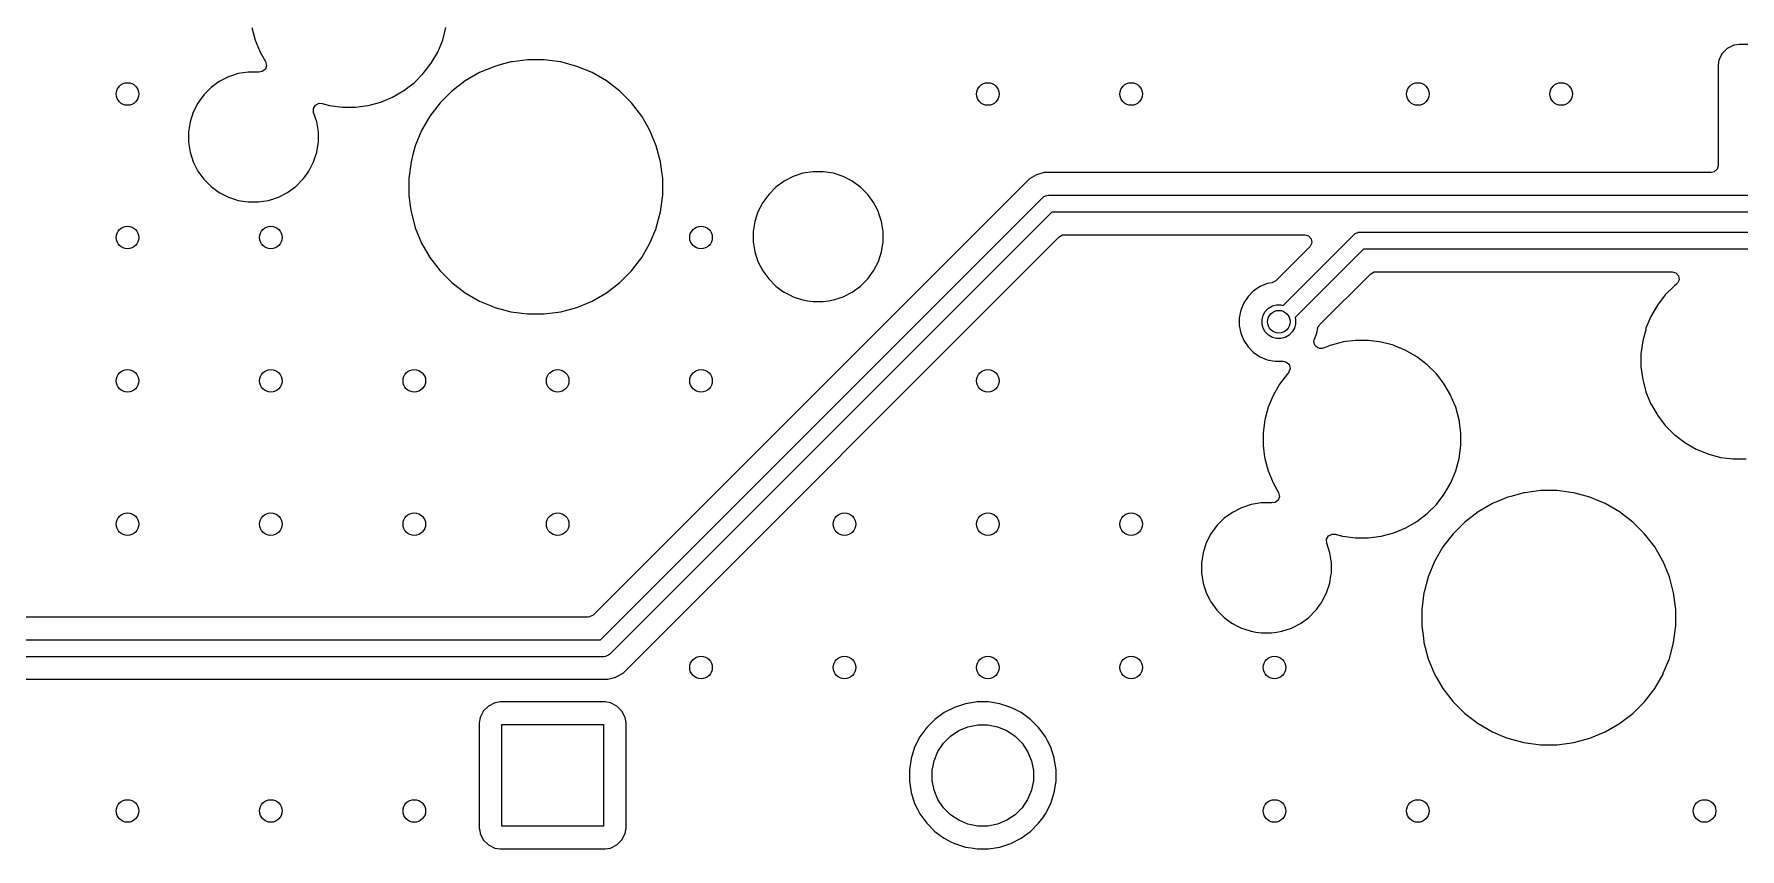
# Model space of a CAD drawing. Extents: x 2.6 to 14.2, y -9.4 to -3.8.
# Drawn here: x 5.118 to 6.308, y -6.357 to -5.789 of the extents above; entities that cross this region are included whole.
import ezdxf

# ---------------------------------------------------------------- set-up
doc = ezdxf.new("R2010")
doc.units = 0
doc.header["$MEASUREMENT"] = 0
doc.layers.add('BLACK', color=7, linetype='CONTINUOUS')

msp = doc.modelspace()

# ---------------------------------------------------------------- linework, layer by layer
at = {"layer": 'BLACK', "linetype": 'CONTINUOUS'}
for p, q in [((5.2699, -5.7842), (5.2722, -5.7929)), ((5.2722, -5.7929), (5.2756, -5.8013)), ((5.3995, -5.8013), (5.403, -5.7929)), ((5.403, -5.7929), (5.4053, -5.7842)), ((5.2756, -5.8013), (5.2756, -5.8013)), ((5.2756, -5.8013), (5.2795, -5.8079)), ((5.395, -5.8091), (5.3995, -5.8013)), ((6.2955, -5.8023), (6.2932, -5.8067)), ((6.299, -5.7987), (6.2955, -5.8023)), ((6.2955, -5.8023), (6.2955, -5.8023)), ((6.3035, -5.7965), (6.299, -5.7987)), ((6.299, -5.7987), (6.299, -5.7987)), ((6.299, -5.7987), (6.299, -5.7987)), ((6.304, -5.7964), (6.3035, -5.7965)), ((6.3072, -5.7959), (6.304, -5.7964)), ((6.3805, -5.7959), (6.3072, -5.7959)), ((5.2604, -5.8163), (5.2536, -5.8185)), ((5.2674, -5.8152), (5.2604, -5.8163)), ((5.2745, -5.8152), (5.2674, -5.8152)), ((5.2674, -5.8152), (5.2674, -5.8152)), ((5.2747, -5.8152), (5.2745, -5.8152)), ((5.2745, -5.8152), (5.2745, -5.8152)), ((5.2771, -5.8149), (5.2747, -5.8152)), ((5.2747, -5.8152), (5.2747, -5.8152)), ((5.2793, -5.8132), (5.2771, -5.8149)), ((5.2802, -5.8106), (5.2793, -5.8132)), ((5.2795, -5.8079), (5.2802, -5.8106)), ((5.3831, -5.8226), (5.3895, -5.8162)), ((5.3895, -5.8162), (5.395, -5.8091)), ((5.3895, -5.8162), (5.3895, -5.8162)), ((5.3895, -5.8162), (5.3895, -5.8162)), ((5.4287, -5.8156), (5.4186, -5.8214)), ((5.4394, -5.8112), (5.4287, -5.8156)), ((5.4287, -5.8156), (5.4287, -5.8156)), ((5.4422, -5.8104), (5.4394, -5.8112)), ((5.4394, -5.8112), (5.4394, -5.8112)), ((5.4506, -5.8081), (5.4422, -5.8104)), ((5.4516, -5.808), (5.4506, -5.8081)), ((5.4621, -5.8066), (5.4516, -5.808)), ((5.4738, -5.8066), (5.4621, -5.8066)), ((5.4621, -5.8066), (5.4621, -5.8066)), ((5.4833, -5.8079), (5.4738, -5.8066)), ((5.4738, -5.8066), (5.4738, -5.8066)), ((5.4853, -5.8081), (5.4833, -5.8079)), ((5.4965, -5.8112), (5.4853, -5.8081)), ((5.5072, -5.8156), (5.4965, -5.8112)), ((5.4965, -5.8112), (5.4965, -5.8112)), ((5.4965, -5.8112), (5.4965, -5.8112)), ((5.5173, -5.8214), (5.5072, -5.8156)), ((5.5072, -5.8156), (5.5072, -5.8156)), ((6.2932, -5.8067), (6.2927, -5.8104)), ((6.2927, -5.8104), (6.2927, -5.8104)), ((6.2927, -5.8104), (6.2927, -5.8104)), ((6.2927, -5.8104), (6.2927, -5.8468)), ((5.2415, -5.826), (5.2364, -5.831)), ((5.2472, -5.8218), (5.2415, -5.826)), ((5.2415, -5.826), (5.2415, -5.826)), ((5.2536, -5.8185), (5.2472, -5.8218)), ((5.2536, -5.8185), (5.2536, -5.8185)), ((5.3681, -5.8327), (5.376, -5.8281)), ((5.376, -5.8281), (5.3831, -5.8226)), ((5.3831, -5.8226), (5.3831, -5.8226)), ((5.3831, -5.8226), (5.3831, -5.8226)), ((5.4094, -5.8285), (5.4012, -5.8367)), ((5.4186, -5.8214), (5.4094, -5.8285)), ((5.4094, -5.8285), (5.4094, -5.8285)), ((5.5265, -5.8285), (5.5173, -5.8214)), ((5.5347, -5.8367), (5.5265, -5.8285)), ((5.5265, -5.8285), (5.5265, -5.8285)), ((5.2322, -5.8368), (5.229, -5.8431)), ((5.2364, -5.831), (5.2322, -5.8368)), ((5.2364, -5.831), (5.2364, -5.831)), ((5.3129, -5.8405), (5.3144, -5.8382)), ((5.313, -5.8433), (5.3129, -5.8405)), ((5.3144, -5.8382), (5.3168, -5.837)), ((5.3168, -5.837), (5.3189, -5.8371)), ((5.3189, -5.8371), (5.3241, -5.8384)), ((5.3241, -5.8384), (5.3331, -5.8396)), ((5.3331, -5.8396), (5.3331, -5.8396)), ((5.3331, -5.8396), (5.3421, -5.8396)), ((5.3421, -5.8396), (5.3511, -5.8384)), ((5.3421, -5.8396), (5.3421, -5.8396)), ((5.3511, -5.8384), (5.3598, -5.8361)), ((5.3598, -5.8361), (5.3681, -5.8327)), ((5.4012, -5.8367), (5.3941, -5.8459)), ((5.4012, -5.8367), (5.4012, -5.8367)), ((5.5418, -5.8459), (5.5347, -5.8367)), ((5.5347, -5.8367), (5.5347, -5.8367)), ((5.2268, -5.8499), (5.2257, -5.8569)), ((5.229, -5.8431), (5.2268, -5.8499)), ((5.229, -5.8431), (5.229, -5.8431)), ((5.3152, -5.8499), (5.313, -5.8433)), ((5.3163, -5.8569), (5.3152, -5.8499)), ((5.3941, -5.8459), (5.3883, -5.856)), ((5.5461, -5.8533), (5.5418, -5.8459)), ((5.5476, -5.856), (5.5461, -5.8533)), ((6.2927, -5.8468), (6.2927, -5.8804)), ((5.2257, -5.8569), (5.2257, -5.8641)), ((5.2257, -5.8641), (5.2268, -5.8711)), ((5.3159, -5.8667), (5.3163, -5.8641)), ((5.3163, -5.8641), (5.3163, -5.8569)), ((5.3883, -5.856), (5.3839, -5.8667)), ((5.3883, -5.856), (5.3883, -5.856)), ((5.552, -5.8667), (5.5476, -5.856)), ((5.2268, -5.8711), (5.229, -5.8779)), ((5.313, -5.8779), (5.3152, -5.8711)), ((5.3152, -5.8711), (5.3159, -5.8667)), ((5.382, -5.8737), (5.3809, -5.8779)), ((5.3839, -5.8667), (5.382, -5.8737)), ((5.3839, -5.8667), (5.3839, -5.8667)), ((5.555, -5.8779), (5.552, -5.8667)), ((5.229, -5.8779), (5.229, -5.8779)), ((5.229, -5.8779), (5.2302, -5.8802)), ((5.2302, -5.8802), (5.232, -5.8838)), ((5.232, -5.8838), (5.2322, -5.8842)), ((5.2322, -5.8842), (5.2364, -5.89)), ((5.3055, -5.89), (5.306, -5.8894)), ((5.306, -5.8894), (5.3082, -5.8864)), ((5.3082, -5.8864), (5.3091, -5.8851)), ((5.3091, -5.8851), (5.3097, -5.8842)), ((5.3097, -5.8842), (5.313, -5.8779)), ((5.3809, -5.8779), (5.3793, -5.8894)), ((5.3793, -5.8894), (5.3793, -5.901)), ((5.3809, -5.8779), (5.3809, -5.8779)), ((5.5559, -5.8848), (5.555, -5.8779)), ((5.5565, -5.8894), (5.5559, -5.8848)), ((5.5565, -5.901), (5.5565, -5.8894)), ((5.5565, -5.8894), (5.5565, -5.8894)), ((5.6475, -5.888), (5.6412, -5.8912)), ((5.6543, -5.8858), (5.6475, -5.888)), ((5.6475, -5.888), (5.6475, -5.888)), ((5.6613, -5.8847), (5.6543, -5.8858)), ((5.6685, -5.8847), (5.6613, -5.8847)), ((5.6613, -5.8847), (5.6613, -5.8847)), ((5.6755, -5.8858), (5.6685, -5.8847)), ((5.6685, -5.8847), (5.6685, -5.8847)), ((5.6823, -5.888), (5.6755, -5.8858)), ((5.6855, -5.8896), (5.6823, -5.888)), ((5.6823, -5.888), (5.6823, -5.888)), ((5.8171, -5.8868), (5.8122, -5.8896)), ((5.8194, -5.8862), (5.8171, -5.8868)), ((5.8226, -5.8853), (5.8194, -5.8862)), ((6.2878, -5.8853), (5.8226, -5.8853)), ((6.2898, -5.8848), (6.2878, -5.8853)), ((6.2919, -5.883), (6.2898, -5.8848)), ((6.2927, -5.8804), (6.2919, -5.883)), ((5.2364, -5.89), (5.2364, -5.89)), ((5.2364, -5.89), (5.2415, -5.8951)), ((5.2415, -5.8951), (5.2415, -5.8951)), ((5.2415, -5.8951), (5.2452, -5.8978)), ((5.2452, -5.8978), (5.2472, -5.8992)), ((5.2472, -5.8992), (5.2504, -5.9009)), ((5.2504, -5.9009), (5.2536, -5.9025)), ((5.2884, -5.9025), (5.2947, -5.8992)), ((5.2947, -5.8992), (5.3005, -5.8951)), ((5.3005, -5.8951), (5.3055, -5.89)), ((5.3055, -5.89), (5.3055, -5.89)), ((5.3055, -5.89), (5.3055, -5.89)), ((5.3793, -5.901), (5.3804, -5.9087)), ((5.8122, -5.8896), (5.5079, -6.1939)), ((5.555, -5.9126), (5.5565, -5.901)), ((5.6304, -5.9005), (5.6262, -5.9062)), ((5.6354, -5.8954), (5.6304, -5.9005)), ((5.6304, -5.9005), (5.6304, -5.9005)), ((5.6412, -5.8912), (5.6354, -5.8954)), ((5.6354, -5.8954), (5.6354, -5.8954)), ((5.6886, -5.8912), (5.6855, -5.8896)), ((5.6944, -5.8954), (5.6886, -5.8912)), ((5.6886, -5.8912), (5.6886, -5.8912)), ((5.6886, -5.8912), (5.6886, -5.8912)), ((5.6995, -5.9005), (5.6944, -5.8954)), ((5.6944, -5.8954), (5.6944, -5.8954)), ((5.7025, -5.9047), (5.6995, -5.9005)), ((5.6995, -5.9005), (5.6995, -5.9005)), ((5.8122, -5.8896), (5.8122, -5.8896)), ((5.8237, -5.9014), (5.8243, -5.9012)), ((5.8243, -5.9012), (5.8255, -5.901)), ((5.8255, -5.901), (8.0414, -5.901)), ((5.2536, -5.9025), (5.2536, -5.9025)), ((5.2536, -5.9025), (5.257, -5.9036)), ((5.257, -5.9036), (5.2604, -5.9047)), ((5.2604, -5.9047), (5.2636, -5.9052)), ((5.2636, -5.9052), (5.2674, -5.9058)), ((5.2674, -5.9058), (5.2674, -5.9058)), ((5.2674, -5.9058), (5.2745, -5.9058)), ((5.2745, -5.9058), (5.278, -5.9053)), ((5.278, -5.9053), (5.2816, -5.9047)), ((5.2816, -5.9047), (5.2884, -5.9025)), ((5.3804, -5.9087), (5.3809, -5.9126)), ((5.3809, -5.9126), (5.3838, -5.9237)), ((5.513, -6.2111), (5.8213, -5.9028)), ((5.8279, -5.9129), (5.5196, -6.2212)), ((5.552, -5.9238), (5.555, -5.9126)), ((5.6229, -5.9126), (5.6207, -5.9194)), ((5.6262, -5.9062), (5.6229, -5.9126)), ((5.6229, -5.9126), (5.6229, -5.9126)), ((5.7036, -5.9062), (5.7025, -5.9047)), ((5.7046, -5.9082), (5.7036, -5.9062)), ((5.7069, -5.9126), (5.7046, -5.9082)), ((5.7073, -5.9138), (5.7069, -5.9126)), ((5.7069, -5.9126), (5.7069, -5.9126)), ((5.8213, -5.9028), (5.8222, -5.902)), ((5.8222, -5.902), (5.8237, -5.9014)), ((8.0438, -5.9129), (5.8279, -5.9129)), ((5.3838, -5.9237), (5.3839, -5.9238)), ((5.3839, -5.9238), (5.3839, -5.9238)), ((5.3839, -5.9238), (5.3883, -5.9345)), ((5.5509, -5.9264), (5.5518, -5.9243)), ((5.5518, -5.9243), (5.552, -5.9238)), ((5.5518, -5.9243), (5.5518, -5.9243)), ((5.552, -5.9238), (5.552, -5.9238)), ((5.552, -5.9238), (5.552, -5.9238)), ((5.6207, -5.9194), (5.6196, -5.9264)), ((5.7091, -5.9194), (5.7073, -5.9138)), ((5.7093, -5.9209), (5.7091, -5.9194)), ((5.7102, -5.9264), (5.7093, -5.9209)), ((5.3883, -5.9345), (5.3883, -5.9345)), ((5.3883, -5.9345), (5.3941, -5.9446)), ((5.5288, -6.2343), (5.833, -5.9301)), ((5.5418, -5.9446), (5.5476, -5.9345)), ((5.5476, -5.9345), (5.5484, -5.9325)), ((5.5484, -5.9325), (5.5509, -5.9264)), ((5.6196, -5.9264), (5.6196, -5.9335)), ((5.6196, -5.9335), (5.6207, -5.9406)), ((5.7091, -5.9406), (5.7099, -5.9353)), ((5.7099, -5.9353), (5.7102, -5.9335)), ((5.7102, -5.9335), (5.7102, -5.9264)), ((5.833, -5.9301), (5.8354, -5.9287)), ((5.8354, -5.9287), (5.8365, -5.9286)), ((5.8365, -5.9286), (6.0044, -5.9286)), ((6.0078, -5.937), (5.9841, -5.9607)), ((5.9892, -5.9779), (6.0385, -5.9286)), ((6.0044, -5.9286), (6.007, -5.9294)), ((6.007, -5.9294), (6.0088, -5.9315)), ((6.0081, -5.9367), (6.0078, -5.937)), ((6.0092, -5.9342), (6.0081, -5.9367)), ((6.0088, -5.9315), (6.0092, -5.9342)), ((6.0385, -5.9286), (6.0394, -5.9278)), ((6.0394, -5.9278), (6.0409, -5.9272)), ((6.0409, -5.9272), (6.0416, -5.9269)), ((6.0416, -5.9269), (6.0427, -5.9268)), ((6.0427, -5.9268), (6.5832, -5.9268)), ((5.3941, -5.9446), (5.4012, -5.9538)), ((5.5347, -5.9538), (5.5418, -5.9446)), ((5.6207, -5.9406), (5.6229, -5.9474)), ((5.6229, -5.9474), (5.6229, -5.9474)), ((5.6229, -5.9474), (5.6262, -5.9537)), ((5.7036, -5.9537), (5.7069, -5.9474)), ((5.7069, -5.9474), (5.7091, -5.9406)), ((6.0452, -5.9386), (5.9975, -5.9863)), ((6.5801, -5.9386), (6.0452, -5.9386)), ((5.4012, -5.9538), (5.4012, -5.9538)), ((5.4012, -5.9538), (5.4094, -5.962)), ((5.5265, -5.962), (5.5347, -5.9538)), ((5.6262, -5.9537), (5.6304, -5.9595)), ((5.6304, -5.9595), (5.6304, -5.9595)), ((5.6304, -5.9595), (5.6354, -5.9645)), ((5.6944, -5.9645), (5.6995, -5.9595)), ((5.6995, -5.9595), (5.7036, -5.9537)), ((5.9841, -5.9607), (5.9817, -5.962)), ((6.0147, -5.9914), (6.0503, -5.9558)), ((6.0503, -5.9558), (6.0527, -5.9545)), ((6.0527, -5.9545), (6.0537, -5.9544)), ((6.0537, -5.9544), (6.2606, -5.9544)), ((6.2606, -5.9544), (6.2632, -5.9552)), ((6.2632, -5.9552), (6.265, -5.9573)), ((6.2654, -5.96), (6.2643, -5.9625)), ((6.265, -5.9573), (6.2654, -5.96)), ((5.4094, -5.962), (5.4094, -5.962)), ((5.4094, -5.962), (5.4186, -5.9691)), ((5.4186, -5.9691), (5.4287, -5.9749)), ((5.5072, -5.9749), (5.5173, -5.9691)), ((5.5173, -5.9691), (5.5265, -5.962)), ((5.6354, -5.9645), (5.6354, -5.9645)), ((5.6354, -5.9645), (5.6401, -5.9679)), ((5.6401, -5.9679), (5.6412, -5.9687)), ((5.6412, -5.9687), (5.6453, -5.9708)), ((5.6453, -5.9708), (5.6475, -5.9719)), ((5.6475, -5.9719), (5.6475, -5.9719)), ((5.6475, -5.9719), (5.6496, -5.9726)), ((5.6496, -5.9726), (5.6543, -5.9741)), ((5.6755, -5.9741), (5.6823, -5.9719)), ((5.6823, -5.9719), (5.6886, -5.9687)), ((5.6886, -5.9687), (5.6944, -5.9645)), ((5.9648, -5.9717), (5.9617, -5.9762)), ((5.9686, -5.9678), (5.9648, -5.9717)), ((5.9648, -5.9717), (5.9648, -5.9717)), ((5.9731, -5.9648), (5.9686, -5.9678)), ((5.9686, -5.9678), (5.9686, -5.9678)), ((5.9781, -5.9627), (5.9731, -5.9648)), ((5.9731, -5.9648), (5.9731, -5.9648)), ((5.9816, -5.9621), (5.9781, -5.9627)), ((5.9781, -5.9627), (5.9781, -5.9627)), ((5.9817, -5.962), (5.9816, -5.9621)), ((6.2558, -5.9706), (6.2503, -5.9778)), ((6.2622, -5.9642), (6.2558, -5.9706)), ((6.2636, -5.9632), (6.2622, -5.9642)), ((6.2643, -5.9625), (6.2636, -5.9632)), ((5.4287, -5.9749), (5.4287, -5.9749)), ((5.4287, -5.9749), (5.4287, -5.9749)), ((5.4287, -5.9749), (5.4356, -5.9778)), ((5.4356, -5.9778), (5.4388, -5.9791)), ((5.4388, -5.9791), (5.4394, -5.9793)), ((5.4394, -5.9793), (5.4506, -5.9823)), ((5.4506, -5.9823), (5.4621, -5.9838)), ((5.4621, -5.9838), (5.4621, -5.9838)), ((5.4621, -5.9838), (5.4738, -5.9838)), ((5.4738, -5.9838), (5.4853, -5.9823)), ((5.4738, -5.9838), (5.4738, -5.9838)), ((5.4853, -5.9823), (5.4965, -5.9793)), ((5.4965, -5.9793), (5.5072, -5.9749)), ((5.6543, -5.9741), (5.6576, -5.9747)), ((5.6576, -5.9747), (5.6613, -5.9753)), ((5.6613, -5.9753), (5.6613, -5.9753)), ((5.6613, -5.9753), (5.6685, -5.9753)), ((5.6685, -5.9753), (5.6721, -5.9747)), ((5.6721, -5.9747), (5.6755, -5.9741)), ((5.9597, -5.9812), (5.9586, -5.9865)), ((5.9617, -5.9762), (5.9597, -5.9812)), ((5.9597, -5.9812), (5.9597, -5.9812)), ((5.9617, -5.9762), (5.9617, -5.9762)), ((5.9753, -5.9847), (5.9768, -5.9821)), ((5.9768, -5.9821), (5.979, -5.9799)), ((5.979, -5.9799), (5.9817, -5.9783)), ((5.9817, -5.9783), (5.9846, -5.9775)), ((5.9846, -5.9775), (5.9877, -5.9775)), ((5.9877, -5.9775), (5.9892, -5.9779)), ((6.2503, -5.9778), (6.2458, -5.9856)), ((5.9586, -5.9865), (5.9586, -5.9865)), ((5.9586, -5.9865), (5.9586, -5.992)), ((5.9586, -5.992), (5.9586, -5.992)), ((5.9586, -5.992), (5.9586, -5.992)), ((5.9586, -5.992), (5.9597, -5.9973)), ((5.9745, -5.9877), (5.9753, -5.9847)), ((5.9745, -5.9908), (5.9745, -5.9877)), ((5.9753, -5.9938), (5.9745, -5.9908)), ((5.9768, -5.9964), (5.9753, -5.9938)), ((5.979, -5.9986), (5.9768, -5.9964)), ((5.9956, -5.9964), (5.9934, -5.9986)), ((5.9971, -5.9938), (5.9956, -5.9964)), ((5.9979, -5.9908), (5.9971, -5.9938)), ((5.9975, -5.9863), (5.9979, -5.9877)), ((5.9979, -5.9877), (5.9979, -5.9908)), ((6.0127, -5.9973), (6.0134, -5.9936)), ((6.0134, -5.9936), (6.0135, -5.9934)), ((6.0135, -5.9934), (6.0141, -5.9924)), ((6.0141, -5.9924), (6.0147, -5.9914)), ((6.0147, -5.9914), (6.0147, -5.9914)), ((6.2421, -5.995), (6.24, -6.0026)), ((6.2423, -5.9939), (6.2421, -5.995)), ((6.2458, -5.9856), (6.2423, -5.9939)), ((6.2458, -5.9856), (6.2458, -5.9856)), ((5.9597, -5.9973), (5.9597, -5.9973)), ((5.9597, -5.9973), (5.9617, -6.0023)), ((5.9617, -6.0023), (5.9617, -6.0023)), ((5.9617, -6.0023), (5.9648, -6.0068)), ((5.9648, -6.0068), (5.9648, -6.0068)), ((5.9648, -6.0068), (5.9686, -6.0107)), ((5.9817, -6.0002), (5.979, -5.9986)), ((5.9846, -6.001), (5.9817, -6.0002)), ((5.9877, -6.001), (5.9846, -6.001)), ((5.9907, -6.0002), (5.9877, -6.001)), ((5.9934, -5.9986), (5.9907, -6.0002)), ((6.0107, -6.0031), (6.0109, -6.0021)), ((6.0108, -6.0037), (6.0107, -6.0031)), ((6.0108, -6.0044), (6.0108, -6.0037)), ((6.0112, -6.005), (6.0108, -6.0044)), ((6.0109, -6.0017), (6.011, -6.0015)), ((6.0109, -6.0021), (6.0109, -6.0017)), ((6.011, -6.0015), (6.0127, -5.9973)), ((6.0114, -6.0057), (6.0112, -6.005)), ((6.0119, -6.0062), (6.0114, -6.0057)), ((6.0122, -6.0067), (6.0119, -6.0062)), ((6.0129, -6.0071), (6.0122, -6.0067)), ((6.0134, -6.0076), (6.0129, -6.0071)), ((6.0141, -6.0077), (6.0134, -6.0076)), ((6.0147, -6.008), (6.0141, -6.0077)), ((6.0154, -6.0079), (6.0147, -6.008)), ((6.0162, -6.008), (6.0154, -6.0079)), ((6.0168, -6.0078), (6.0162, -6.008)), ((6.0174, -6.0077), (6.0168, -6.0078)), ((6.022, -6.0058), (6.0174, -6.0077)), ((6.0287, -6.004), (6.022, -6.0058)), ((6.022, -6.0058), (6.022, -6.0058)), ((6.0307, -6.0035), (6.0287, -6.004)), ((6.0311, -6.0034), (6.0307, -6.0035)), ((6.0397, -6.0023), (6.0311, -6.0034)), ((6.0487, -6.0023), (6.0397, -6.0023)), ((6.0397, -6.0023), (6.0397, -6.0023)), ((6.0561, -6.0033), (6.0487, -6.0023)), ((6.0487, -6.0023), (6.0487, -6.0023)), ((6.0576, -6.0035), (6.0561, -6.0033)), ((6.0661, -6.0057), (6.0576, -6.0035)), ((6.0664, -6.0058), (6.0661, -6.0057)), ((6.0747, -6.0093), (6.0664, -6.0058)), ((6.24, -6.0027), (6.2388, -6.0116)), ((6.24, -6.0026), (6.24, -6.0027)), ((6.24, -6.0027), (6.24, -6.0027)), ((5.9686, -6.0107), (5.9686, -6.0107)), ((5.9686, -6.0107), (5.9731, -6.0137)), ((5.9731, -6.0137), (5.9731, -6.0137)), ((5.9731, -6.0137), (5.9781, -6.0158)), ((5.9781, -6.0158), (5.9781, -6.0158)), ((5.9781, -6.0158), (5.9781, -6.0158)), ((5.9781, -6.0158), (5.9781, -6.0158)), ((5.9781, -6.0158), (5.9835, -6.0168)), ((5.9835, -6.0168), (5.9891, -6.0168)), ((5.9891, -6.0168), (5.9891, -6.0169)), ((5.9891, -6.0169), (5.9915, -6.0174)), ((5.9915, -6.0174), (5.9935, -6.0192)), ((5.9935, -6.0192), (5.9942, -6.0219)), ((6.0825, -6.0138), (6.0747, -6.0093)), ((6.0747, -6.0093), (6.0747, -6.0093)), ((6.0897, -6.0193), (6.0825, -6.0138)), ((6.0961, -6.0257), (6.0897, -6.0193)), ((6.0897, -6.0193), (6.0897, -6.0193)), ((6.2388, -6.0116), (6.2388, -6.0206)), ((5.9922, -6.0257), (5.9867, -6.0328)), ((5.9928, -6.0252), (5.9922, -6.0257)), ((5.9922, -6.0257), (5.9922, -6.0257)), ((5.9933, -6.0245), (5.9928, -6.0252)), ((5.9942, -6.0219), (5.9933, -6.0245)), ((6.0971, -6.0269), (6.0961, -6.0257)), ((6.0961, -6.0257), (6.0961, -6.0257)), ((6.0961, -6.0257), (6.0961, -6.0257)), ((6.1016, -6.0328), (6.0971, -6.0269)), ((6.2388, -6.0206), (6.2396, -6.0269)), ((6.2396, -6.0269), (6.24, -6.0296)), ((6.24, -6.0296), (6.2407, -6.0323)), ((5.9822, -6.0407), (5.9788, -6.049)), ((5.9867, -6.0328), (5.9822, -6.0407)), ((5.9822, -6.0407), (5.9822, -6.0407)), ((6.1061, -6.0407), (6.1016, -6.0328)), ((6.1016, -6.0328), (6.1016, -6.0328)), ((6.1016, -6.0328), (6.1016, -6.0328)), ((6.1065, -6.0416), (6.1061, -6.0407)), ((6.1061, -6.0407), (6.1061, -6.0407)), ((6.1061, -6.0407), (6.1061, -6.0407)), ((6.1096, -6.049), (6.1065, -6.0416)), ((6.2407, -6.0323), (6.2423, -6.0383)), ((6.2423, -6.0383), (6.2458, -6.0467)), ((5.9781, -6.0514), (5.9767, -6.0569)), ((5.9788, -6.049), (5.9781, -6.0514)), ((6.1119, -6.0577), (6.1096, -6.049)), ((6.2458, -6.0467), (6.2458, -6.0467)), ((6.2458, -6.0467), (6.2459, -6.0468)), ((6.2459, -6.0468), (6.25, -6.054)), ((6.25, -6.054), (6.2503, -6.0545)), ((6.2503, -6.0545), (6.2558, -6.0617)), ((5.9764, -6.0577), (5.9753, -6.0667)), ((5.9753, -6.0667), (5.9753, -6.0757)), ((5.9767, -6.0569), (5.9764, -6.0577)), ((5.9764, -6.0577), (5.9764, -6.0577)), ((6.1131, -6.0667), (6.1119, -6.0577)), ((6.1131, -6.0757), (6.1131, -6.0667)), ((6.2558, -6.0617), (6.2558, -6.0617)), ((6.2558, -6.0617), (6.2622, -6.0681)), ((5.9753, -6.0757), (5.9761, -6.0819)), ((6.1119, -6.0847), (6.1131, -6.0757)), ((6.2622, -6.0681), (6.2622, -6.0681)), ((6.2622, -6.0681), (6.2622, -6.0681)), ((6.2622, -6.0681), (6.2626, -6.0684)), ((6.2626, -6.0684), (6.2694, -6.0736)), ((6.2694, -6.0736), (6.2694, -6.0736)), ((6.2694, -6.0736), (6.2694, -6.0736)), ((6.2694, -6.0736), (6.2772, -6.0781)), ((6.2772, -6.0781), (6.2772, -6.0781)), ((6.2772, -6.0781), (6.2772, -6.0781)), ((6.2772, -6.0781), (6.2804, -6.0794)), ((6.2804, -6.0794), (6.2855, -6.0815)), ((5.9761, -6.0819), (5.9764, -6.0847)), ((5.9764, -6.0847), (5.9787, -6.0932)), ((6.1096, -6.0934), (6.1119, -6.0847)), ((6.2855, -6.0815), (6.2943, -6.0839)), ((6.2943, -6.0839), (6.3032, -6.085)), ((6.3032, -6.085), (6.3032, -6.085)), ((6.3032, -6.085), (6.3123, -6.085)), ((5.9787, -6.0932), (5.9788, -6.0934)), ((5.9788, -6.0934), (5.9822, -6.1017)), ((5.9822, -6.1017), (5.9822, -6.1017)), ((5.9822, -6.1017), (5.9861, -6.1084)), ((6.1016, -6.1096), (6.1061, -6.1017)), ((6.1061, -6.1017), (6.1096, -6.0934)), ((5.9837, -6.1154), (5.9813, -6.1157)), ((5.9858, -6.1137), (5.9837, -6.1154)), ((5.9867, -6.1111), (5.9858, -6.1137)), ((5.9861, -6.1084), (5.9867, -6.1111)), ((6.0961, -6.1167), (6.1016, -6.1096)), ((6.146, -6.1116), (6.1353, -6.1161)), ((6.148, -6.1111), (6.146, -6.1116)), ((6.146, -6.1116), (6.146, -6.1116)), ((6.1572, -6.1086), (6.148, -6.1111)), ((6.1578, -6.1086), (6.1572, -6.1086)), ((6.1687, -6.1071), (6.1578, -6.1086)), ((6.1803, -6.1071), (6.1687, -6.1071)), ((6.1687, -6.1071), (6.1687, -6.1071)), ((6.1899, -6.1084), (6.1803, -6.1071)), ((6.1803, -6.1071), (6.1803, -6.1071)), ((6.1919, -6.1086), (6.1899, -6.1084)), ((6.2031, -6.1116), (6.1919, -6.1086)), ((6.2138, -6.1161), (6.2031, -6.1116)), ((6.2031, -6.1116), (6.2031, -6.1116)), ((6.2031, -6.1116), (6.2031, -6.1116)), ((5.9481, -6.1264), (5.943, -6.1315)), ((5.9538, -6.1223), (5.9481, -6.1264)), ((5.9481, -6.1264), (5.9481, -6.1264)), ((5.9602, -6.119), (5.9538, -6.1223)), ((5.967, -6.1168), (5.9602, -6.119)), ((5.9602, -6.119), (5.9602, -6.119)), ((5.974, -6.1157), (5.967, -6.1168)), ((5.9811, -6.1157), (5.974, -6.1157)), ((5.974, -6.1157), (5.974, -6.1157)), ((5.9813, -6.1157), (5.9811, -6.1157)), ((5.9811, -6.1157), (5.9811, -6.1157)), ((5.9813, -6.1157), (5.9813, -6.1157)), ((6.0825, -6.1286), (6.0897, -6.1231)), ((6.0897, -6.1231), (6.0961, -6.1167)), ((6.0897, -6.1231), (6.0897, -6.1231)), ((6.0897, -6.1231), (6.0897, -6.1231)), ((6.0961, -6.1167), (6.0961, -6.1167)), ((6.0961, -6.1167), (6.0961, -6.1167)), ((6.1252, -6.1219), (6.116, -6.129)), ((6.1353, -6.1161), (6.1252, -6.1219)), ((6.1353, -6.1161), (6.1353, -6.1161)), ((6.2239, -6.1219), (6.2138, -6.1161)), ((6.2138, -6.1161), (6.2138, -6.1161)), ((6.2331, -6.129), (6.2239, -6.1219)), ((5.9388, -6.1373), (5.9356, -6.1436)), ((5.943, -6.1315), (5.9388, -6.1373)), ((5.943, -6.1315), (5.943, -6.1315)), ((6.0195, -6.141), (6.0209, -6.1387)), ((6.0209, -6.1387), (6.0234, -6.1375)), ((6.0234, -6.1375), (6.0255, -6.1375)), ((6.0255, -6.1375), (6.0307, -6.1389)), ((6.0307, -6.1389), (6.0397, -6.1401)), ((6.0487, -6.1401), (6.0576, -6.1389)), ((6.0576, -6.1389), (6.0664, -6.1366)), ((6.0664, -6.1366), (6.0747, -6.1331)), ((6.0747, -6.1331), (6.0825, -6.1286)), ((6.1078, -6.1372), (6.1007, -6.1464)), ((6.116, -6.129), (6.1078, -6.1372)), ((6.1078, -6.1372), (6.1078, -6.1372)), ((6.116, -6.129), (6.116, -6.129)), ((6.2413, -6.1372), (6.2331, -6.129)), ((6.2331, -6.129), (6.2331, -6.129)), ((6.2484, -6.1464), (6.2413, -6.1372)), ((6.2413, -6.1372), (6.2413, -6.1372)), ((5.9334, -6.1504), (5.9323, -6.1574)), ((5.9356, -6.1436), (5.9334, -6.1504)), ((5.9356, -6.1436), (5.9356, -6.1436)), ((6.0196, -6.1438), (6.0195, -6.141)), ((6.0217, -6.1504), (6.0196, -6.1438)), ((6.0229, -6.1574), (6.0217, -6.1504)), ((6.0397, -6.1401), (6.0397, -6.1401)), ((6.0397, -6.1401), (6.0487, -6.1401)), ((6.0487, -6.1401), (6.0487, -6.1401)), ((6.1007, -6.1464), (6.0949, -6.1565)), ((6.2538, -6.1558), (6.2484, -6.1464)), ((5.9323, -6.1574), (5.9323, -6.1646)), ((6.0229, -6.1646), (6.0229, -6.1574)), ((6.0949, -6.1565), (6.0904, -6.1672)), ((6.0949, -6.1565), (6.0949, -6.1565)), ((6.2542, -6.1565), (6.2538, -6.1558)), ((6.2586, -6.1672), (6.2542, -6.1565)), ((5.9323, -6.1646), (5.9334, -6.1716)), ((5.9334, -6.1716), (5.9356, -6.1784)), ((6.0195, -6.1784), (6.0217, -6.1716)), ((6.0217, -6.1716), (6.0225, -6.1666)), ((6.0225, -6.1666), (6.0229, -6.1646)), ((6.0904, -6.1672), (6.0875, -6.178)), ((6.0904, -6.1672), (6.0904, -6.1672)), ((6.2616, -6.1784), (6.2586, -6.1672)), ((5.9356, -6.1784), (5.9356, -6.1784)), ((5.9356, -6.1784), (5.9378, -6.1827)), ((5.9378, -6.1827), (5.9388, -6.1847)), ((5.9388, -6.1847), (5.9388, -6.1847)), ((5.9388, -6.1847), (5.943, -6.1905)), ((6.0125, -6.1899), (6.0147, -6.1869)), ((6.0147, -6.1869), (6.0157, -6.1856)), ((6.0157, -6.1856), (6.0163, -6.1847)), ((6.0163, -6.1847), (6.0195, -6.1784)), ((6.0874, -6.1784), (6.0859, -6.1899)), ((6.0875, -6.178), (6.0874, -6.1784)), ((6.0874, -6.1784), (6.0874, -6.1784)), ((6.2631, -6.1899), (6.2616, -6.1784)), ((5.5044, -6.1953), (4.6469, -6.1953)), ((5.5055, -6.1952), (5.5044, -6.1953)), ((5.5079, -6.1939), (5.5055, -6.1952)), ((5.943, -6.1905), (5.943, -6.1905)), ((5.943, -6.1905), (5.9481, -6.1955)), ((5.9481, -6.1955), (5.9481, -6.1955)), ((5.9481, -6.1955), (5.9528, -6.199)), ((6.0013, -6.1997), (6.0071, -6.1955)), ((6.0071, -6.1955), (6.0121, -6.1905)), ((6.0121, -6.1905), (6.0125, -6.1899)), ((6.0121, -6.1905), (6.0121, -6.1905)), ((6.0121, -6.1905), (6.0121, -6.1905)), ((6.0859, -6.1899), (6.0859, -6.2015)), ((6.2631, -6.2015), (6.2631, -6.1899)), ((5.9528, -6.199), (5.9538, -6.1997)), ((5.9538, -6.1997), (5.957, -6.2014)), ((5.957, -6.2014), (5.9602, -6.203)), ((5.9602, -6.203), (5.9602, -6.203)), ((5.9602, -6.203), (5.9624, -6.2037)), ((5.9624, -6.2037), (5.967, -6.2052)), ((5.967, -6.2052), (5.9702, -6.2057)), ((5.9702, -6.2057), (5.974, -6.2063)), ((5.974, -6.2063), (5.974, -6.2063)), ((5.974, -6.2063), (5.9811, -6.2063)), ((5.9811, -6.2063), (5.9845, -6.2058)), ((5.9845, -6.2058), (5.9882, -6.2052)), ((5.9882, -6.2052), (5.995, -6.203)), ((5.995, -6.203), (6.0013, -6.1997)), ((6.0859, -6.2015), (6.0871, -6.2101)), ((6.0871, -6.2101), (6.0874, -6.2131)), ((6.2616, -6.2131), (6.2631, -6.2015)), ((4.0882, -6.2111), (5.513, -6.2111)), ((5.5175, -6.2224), (5.5166, -6.2228)), ((5.5187, -6.2219), (5.5175, -6.2224)), ((5.5196, -6.2212), (5.5187, -6.2219)), ((6.0874, -6.2131), (6.0904, -6.2243)), ((6.2586, -6.2243), (6.2616, -6.2131)), ((5.5154, -6.2229), (4.0907, -6.2229)), ((5.5166, -6.2228), (5.5154, -6.2229)), ((5.524, -6.237), (5.5288, -6.2343)), ((6.0904, -6.2243), (6.0904, -6.2243)), ((6.0904, -6.2243), (6.0949, -6.235)), ((6.2542, -6.235), (6.2544, -6.2344)), ((6.2544, -6.2344), (6.2575, -6.2269)), ((6.2575, -6.2269), (6.2584, -6.2248)), ((6.2584, -6.2248), (6.2586, -6.2243)), ((6.2584, -6.2248), (6.2584, -6.2248)), ((6.2584, -6.2248), (6.2584, -6.2248)), ((4.0992, -6.2387), (5.5183, -6.2387)), ((5.5183, -6.2387), (5.5238, -6.2372)), ((5.5183, -6.2387), (5.5183, -6.2387)), ((5.5183, -6.2387), (5.5183, -6.2387)), ((5.5238, -6.2372), (5.524, -6.237)), ((6.0949, -6.235), (6.0949, -6.235)), ((6.0949, -6.235), (6.1007, -6.2451)), ((6.1007, -6.2451), (6.1078, -6.2543)), ((6.2413, -6.2543), (6.2484, -6.2451)), ((6.2484, -6.2451), (6.2542, -6.235)), ((5.4349, -6.2574), (5.4313, -6.2609)), ((5.4393, -6.2551), (5.4349, -6.2574)), ((5.4349, -6.2574), (5.4349, -6.2574)), ((5.4349, -6.2574), (5.4349, -6.2574)), ((5.4398, -6.255), (5.4393, -6.2551)), ((5.443, -6.2545), (5.4398, -6.255)), ((5.5164, -6.2545), (5.443, -6.2545)), ((5.5201, -6.2551), (5.5164, -6.2545)), ((5.5205, -6.2553), (5.5201, -6.2551)), ((5.5245, -6.2574), (5.5205, -6.2553)), ((5.528, -6.2609), (5.5245, -6.2574)), ((5.5245, -6.2574), (5.5245, -6.2574)), ((5.5245, -6.2574), (5.5245, -6.2574)), ((5.76, -6.2583), (5.7529, -6.2619)), ((5.7677, -6.2558), (5.76, -6.2583)), ((5.7747, -6.2547), (5.7677, -6.2558)), ((5.7757, -6.2545), (5.7747, -6.2547)), ((5.7837, -6.2545), (5.7757, -6.2545)), ((5.7848, -6.2547), (5.7837, -6.2545)), ((5.7917, -6.2558), (5.7848, -6.2547)), ((5.7993, -6.2583), (5.7917, -6.2558)), ((5.8037, -6.2605), (5.7993, -6.2583)), ((6.1078, -6.2543), (6.1078, -6.2543)), ((6.1078, -6.2543), (6.116, -6.2625)), ((6.2331, -6.2625), (6.2413, -6.2543)), ((5.4291, -6.2654), (5.4285, -6.2691)), ((5.4285, -6.2691), (5.4285, -6.3424)), ((5.4311, -6.2615), (5.4291, -6.2654)), ((5.4313, -6.2609), (5.4311, -6.2615)), ((5.4313, -6.2609), (5.4313, -6.2609)), ((5.4313, -6.2609), (5.4313, -6.2609)), ((5.5303, -6.2654), (5.528, -6.2609)), ((5.528, -6.2609), (5.528, -6.2609)), ((5.528, -6.2609), (5.528, -6.2609)), ((5.5309, -6.2691), (5.5303, -6.2654)), ((5.5309, -6.3017), (5.5309, -6.2691)), ((5.7463, -6.2667), (5.7406, -6.2724)), ((5.7529, -6.2619), (5.7463, -6.2667)), ((5.8065, -6.2619), (5.8037, -6.2605)), ((5.813, -6.2667), (5.8065, -6.2619)), ((5.8065, -6.2619), (5.8065, -6.2619)), ((5.8065, -6.2619), (5.8065, -6.2619)), ((5.8187, -6.2724), (5.813, -6.2667)), ((6.116, -6.2625), (6.116, -6.2625)), ((6.116, -6.2625), (6.1252, -6.2696)), ((6.1252, -6.2696), (6.1353, -6.2754)), ((6.2138, -6.2754), (6.2239, -6.2696)), ((6.2239, -6.2696), (6.2331, -6.2625)), ((5.4443, -6.3412), (5.4443, -6.2703)), ((5.4443, -6.2703), (5.5151, -6.2703)), ((5.5151, -6.2703), (5.5151, -6.3412)), ((5.7359, -6.2789), (5.7322, -6.2861)), ((5.7406, -6.2724), (5.7359, -6.2789)), ((5.7523, -6.2833), (5.7572, -6.2784)), ((5.7572, -6.2784), (5.763, -6.2745)), ((5.763, -6.2745), (5.7694, -6.2718)), ((5.7694, -6.2718), (5.7762, -6.2705)), ((5.7762, -6.2705), (5.7832, -6.2705)), ((5.7832, -6.2705), (5.79, -6.2718)), ((5.79, -6.2718), (5.7964, -6.2745)), ((5.7964, -6.2745), (5.8022, -6.2784)), ((5.8022, -6.2784), (5.8071, -6.2833)), ((5.823, -6.2782), (5.8187, -6.2724)), ((5.8235, -6.2789), (5.823, -6.2782)), ((5.8248, -6.2816), (5.8235, -6.2789)), ((5.8271, -6.2861), (5.8248, -6.2816)), ((6.1353, -6.2754), (6.1353, -6.2754)), ((6.1353, -6.2754), (6.1353, -6.2754)), ((6.1353, -6.2754), (6.1423, -6.2783)), ((6.1423, -6.2783), (6.1451, -6.2794)), ((6.1451, -6.2794), (6.146, -6.2798)), ((6.146, -6.2798), (6.1572, -6.2828)), ((6.1919, -6.2828), (6.2031, -6.2798)), ((6.2031, -6.2798), (6.2138, -6.2754)), ((5.7297, -6.2938), (5.7285, -6.3017)), ((5.7322, -6.2861), (5.7297, -6.2938)), ((5.7458, -6.2955), (5.7484, -6.289)), ((5.7484, -6.289), (5.7523, -6.2833)), ((5.8071, -6.2833), (5.8109, -6.289)), ((5.8109, -6.289), (5.8136, -6.2955)), ((5.8281, -6.2891), (5.8271, -6.2861)), ((5.8271, -6.2861), (5.8271, -6.2861)), ((5.8271, -6.2861), (5.8271, -6.2861)), ((5.8295, -6.2934), (5.8281, -6.2891)), ((5.8296, -6.2938), (5.8295, -6.2934)), ((5.8309, -6.3017), (5.8296, -6.2938)), ((6.1572, -6.2828), (6.1687, -6.2843)), ((6.1687, -6.2843), (6.1687, -6.2843)), ((6.1687, -6.2843), (6.1803, -6.2843)), ((6.1803, -6.2843), (6.1919, -6.2828)), ((6.1803, -6.2843), (6.1803, -6.2843)), ((5.5309, -6.3424), (5.5309, -6.3017)), ((5.7285, -6.3017), (5.7285, -6.3098)), ((5.7444, -6.3023), (5.7458, -6.2955)), ((5.7444, -6.3092), (5.7444, -6.3023)), ((5.8136, -6.2955), (5.815, -6.3023)), ((5.815, -6.3023), (5.815, -6.3092)), ((5.8309, -6.3098), (5.8309, -6.3017)), ((5.7285, -6.3098), (5.7297, -6.3177)), ((5.7297, -6.3177), (5.7322, -6.3254)), ((5.7458, -6.316), (5.7444, -6.3092)), ((5.7484, -6.3224), (5.7458, -6.316)), ((5.8136, -6.316), (5.8109, -6.3224)), ((5.815, -6.3092), (5.8136, -6.316)), ((5.8271, -6.3254), (5.8296, -6.3177)), ((5.8296, -6.3177), (5.8309, -6.3098)), ((5.7322, -6.3254), (5.7342, -6.3293)), ((5.7342, -6.3293), (5.7359, -6.3325)), ((5.7523, -6.3282), (5.7484, -6.3224)), ((5.7572, -6.3331), (5.7523, -6.3282)), ((5.8071, -6.3282), (5.8022, -6.3331)), ((5.8109, -6.3224), (5.8071, -6.3282)), ((5.8235, -6.3326), (5.8271, -6.3254)), ((5.5151, -6.3412), (5.4443, -6.3412)), ((5.7359, -6.3325), (5.7359, -6.3326)), ((5.7359, -6.3326), (5.7406, -6.3391)), ((5.7406, -6.3391), (5.7463, -6.3448)), ((5.763, -6.337), (5.7572, -6.3331)), ((5.7694, -6.3396), (5.763, -6.337)), ((5.7762, -6.341), (5.7694, -6.3396)), ((5.7832, -6.341), (5.7762, -6.341)), ((5.79, -6.3396), (5.7832, -6.341)), ((5.7964, -6.337), (5.79, -6.3396)), ((5.8022, -6.3331), (5.7964, -6.337)), ((5.813, -6.3448), (5.8187, -6.3391)), ((5.8187, -6.3391), (5.8215, -6.3352)), ((5.8187, -6.3391), (5.8187, -6.3391)), ((5.8187, -6.3391), (5.8187, -6.3391)), ((5.8215, -6.3352), (5.8235, -6.3326)), ((5.4285, -6.3424), (5.4288, -6.3442)), ((5.4288, -6.3442), (5.4291, -6.3461)), ((5.4291, -6.3461), (5.4313, -6.3506)), ((5.4313, -6.3506), (5.4313, -6.3506)), ((5.4313, -6.3506), (5.4313, -6.3506)), ((5.4313, -6.3506), (5.4349, -6.3541)), ((5.5245, -6.3541), (5.528, -6.3506)), ((5.528, -6.3506), (5.5303, -6.3461)), ((5.5303, -6.3461), (5.5309, -6.3426)), ((5.5303, -6.3461), (5.5303, -6.3461)), ((5.5303, -6.3461), (5.5303, -6.3461)), ((5.5309, -6.3426), (5.5309, -6.3424)), ((5.7463, -6.3448), (5.7524, -6.3492)), ((5.7524, -6.3492), (5.7529, -6.3495)), ((5.7529, -6.3495), (5.757, -6.3517)), ((5.757, -6.3517), (5.76, -6.3532)), ((5.76, -6.3532), (5.76, -6.3532)), ((5.76, -6.3532), (5.76, -6.3532)), ((5.76, -6.3532), (5.7628, -6.3541)), ((5.7917, -6.3557), (5.7993, -6.3532)), ((5.7993, -6.3532), (5.8065, -6.3495)), ((5.8065, -6.3495), (5.8116, -6.3458)), ((5.8116, -6.3458), (5.813, -6.3448)), ((5.813, -6.3448), (5.813, -6.3448)), ((5.813, -6.3448), (5.813, -6.3448)), ((5.4349, -6.3541), (5.4349, -6.3541)), ((5.4349, -6.3541), (5.4349, -6.3541)), ((5.4349, -6.3541), (5.4393, -6.3564)), ((5.4393, -6.3564), (5.4393, -6.3564)), ((5.4393, -6.3564), (5.443, -6.3569)), ((5.443, -6.3569), (5.443, -6.3569)), ((5.443, -6.3569), (5.5164, -6.3569)), ((5.5164, -6.3569), (5.5201, -6.3564)), ((5.5201, -6.3564), (5.5245, -6.3541)), ((5.7628, -6.3541), (5.7677, -6.3557)), ((5.7677, -6.3557), (5.7717, -6.3563)), ((5.7717, -6.3563), (5.7757, -6.3569)), ((5.7757, -6.3569), (5.7757, -6.3569)), ((5.7757, -6.3569), (5.7837, -6.3569)), ((5.7837, -6.3569), (5.7917, -6.3557)), ((5.7837, -6.3569), (5.7837, -6.3569))]:
    msp.add_line(p, q, dxfattribs=at)
at = {"layer": 'BLACK'}
for centre in [(5.1832, -5.8305), (5.7832, -5.8305), (5.8832, -5.8305), (6.0832, -5.8305), (6.1832, -5.8305), (5.1832, -5.9305), (5.2832, -5.9305), (5.5832, -5.9305), (5.9862, -5.9893), (5.1832, -6.0305), (5.2832, -6.0305), (5.3832, -6.0305), (5.4832, -6.0305), (5.5832, -6.0305), (5.7832, -6.0305), (5.1832, -6.1305), (5.2832, -6.1305), (5.3832, -6.1305), (5.4832, -6.1305), (5.6832, -6.1305), (5.7832, -6.1305), (5.8832, -6.1305), (5.5832, -6.2305), (5.6832, -6.2305), (5.7832, -6.2305), (5.8832, -6.2305), (5.9832, -6.2305), (5.1832, -6.3305), (5.2832, -6.3305), (5.3832, -6.3305), (5.9832, -6.3305), (6.0832, -6.3305), (6.2832, -6.3305)]:
    msp.add_circle(centre, 0.00787, dxfattribs=at)

doc.saveas('drawing.dxf')
